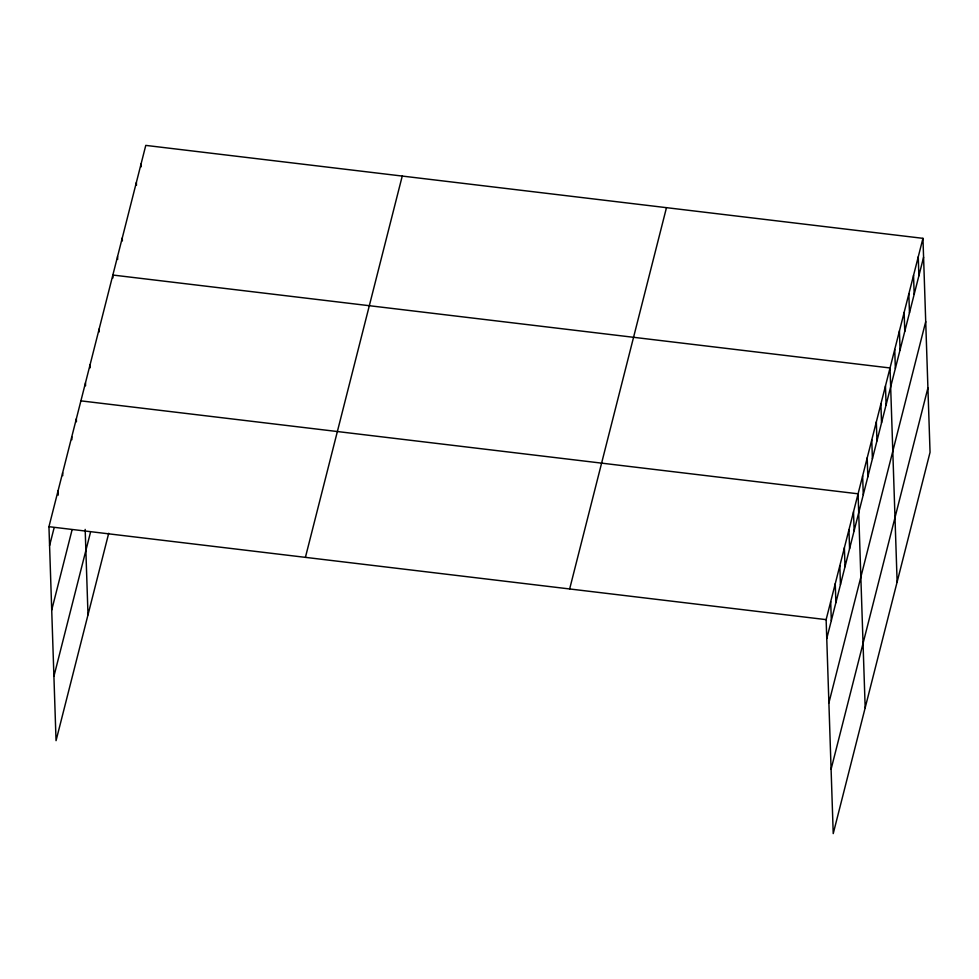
<?xml version="1.0" encoding="UTF-8"?>
<svg xmlns="http://www.w3.org/2000/svg" width="979" height="979" viewBox="0 0 979 979"><rect width="100%" height="100%" fill="white"/><g stroke="black" fill="none" stroke-linecap="round" stroke-linejoin="round"><path stroke-width="1.47" d="M108.718 533.261L56.048 740.662L48.95 526.69L145.773 145.394L922.952 238.338L930.05 452.31L833.227 833.606L826.129 619.634L922.952 238.338M49.574 545.658L54.139 527.681M51.716 610.015L72.079 529.81M53.918 676.318L90.435 532.515M305.411 557.357L402.247 176.061M569.656 588.954L666.479 207.658M826.753 638.589L923.576 257.293M828.883 702.946L925.718 321.65M831.085 769.249L927.921 387.953M80.902 400.864L858.081 493.808L865.179 707.78M48.95 526.69L826.129 619.634M918.253 256.853L918.877 275.821M913.542 275.368L914.178 294.336M908.842 293.896L909.467 312.864M904.143 312.411L904.767 331.379M899.432 330.939L900.068 349.895M894.733 349.454L895.357 368.422M897.131 581.954L890.033 367.969L112.854 275.038L112.952 277.95M885.469 385.946L886.093 404.914M880.904 403.923L881.528 422.891M876.34 421.9L876.964 440.868M871.775 439.877L872.399 458.845M867.21 457.854L867.835 476.822M862.646 475.831L863.27 494.787M853.517 511.772L854.141 530.74M848.952 529.749L849.576 548.717M844.387 547.726L845.012 566.694M839.823 565.703L840.447 584.671M835.258 583.68L835.882 602.648M830.694 601.657L831.318 620.625M141.074 163.921L141.172 166.834M136.375 182.437L136.473 185.349M122.265 237.995L122.363 240.92M117.566 256.522L117.651 259.435M99.16 328.968L99.258 331.881M90.031 364.91L90.129 367.835M85.467 382.887L85.565 385.812M85.173 529.394L88 614.836M76.338 418.841L76.435 421.753M71.773 436.818L71.871 439.73M62.644 472.771L62.742 475.684M58.079 490.736L58.226 495.117"/></g></svg>
